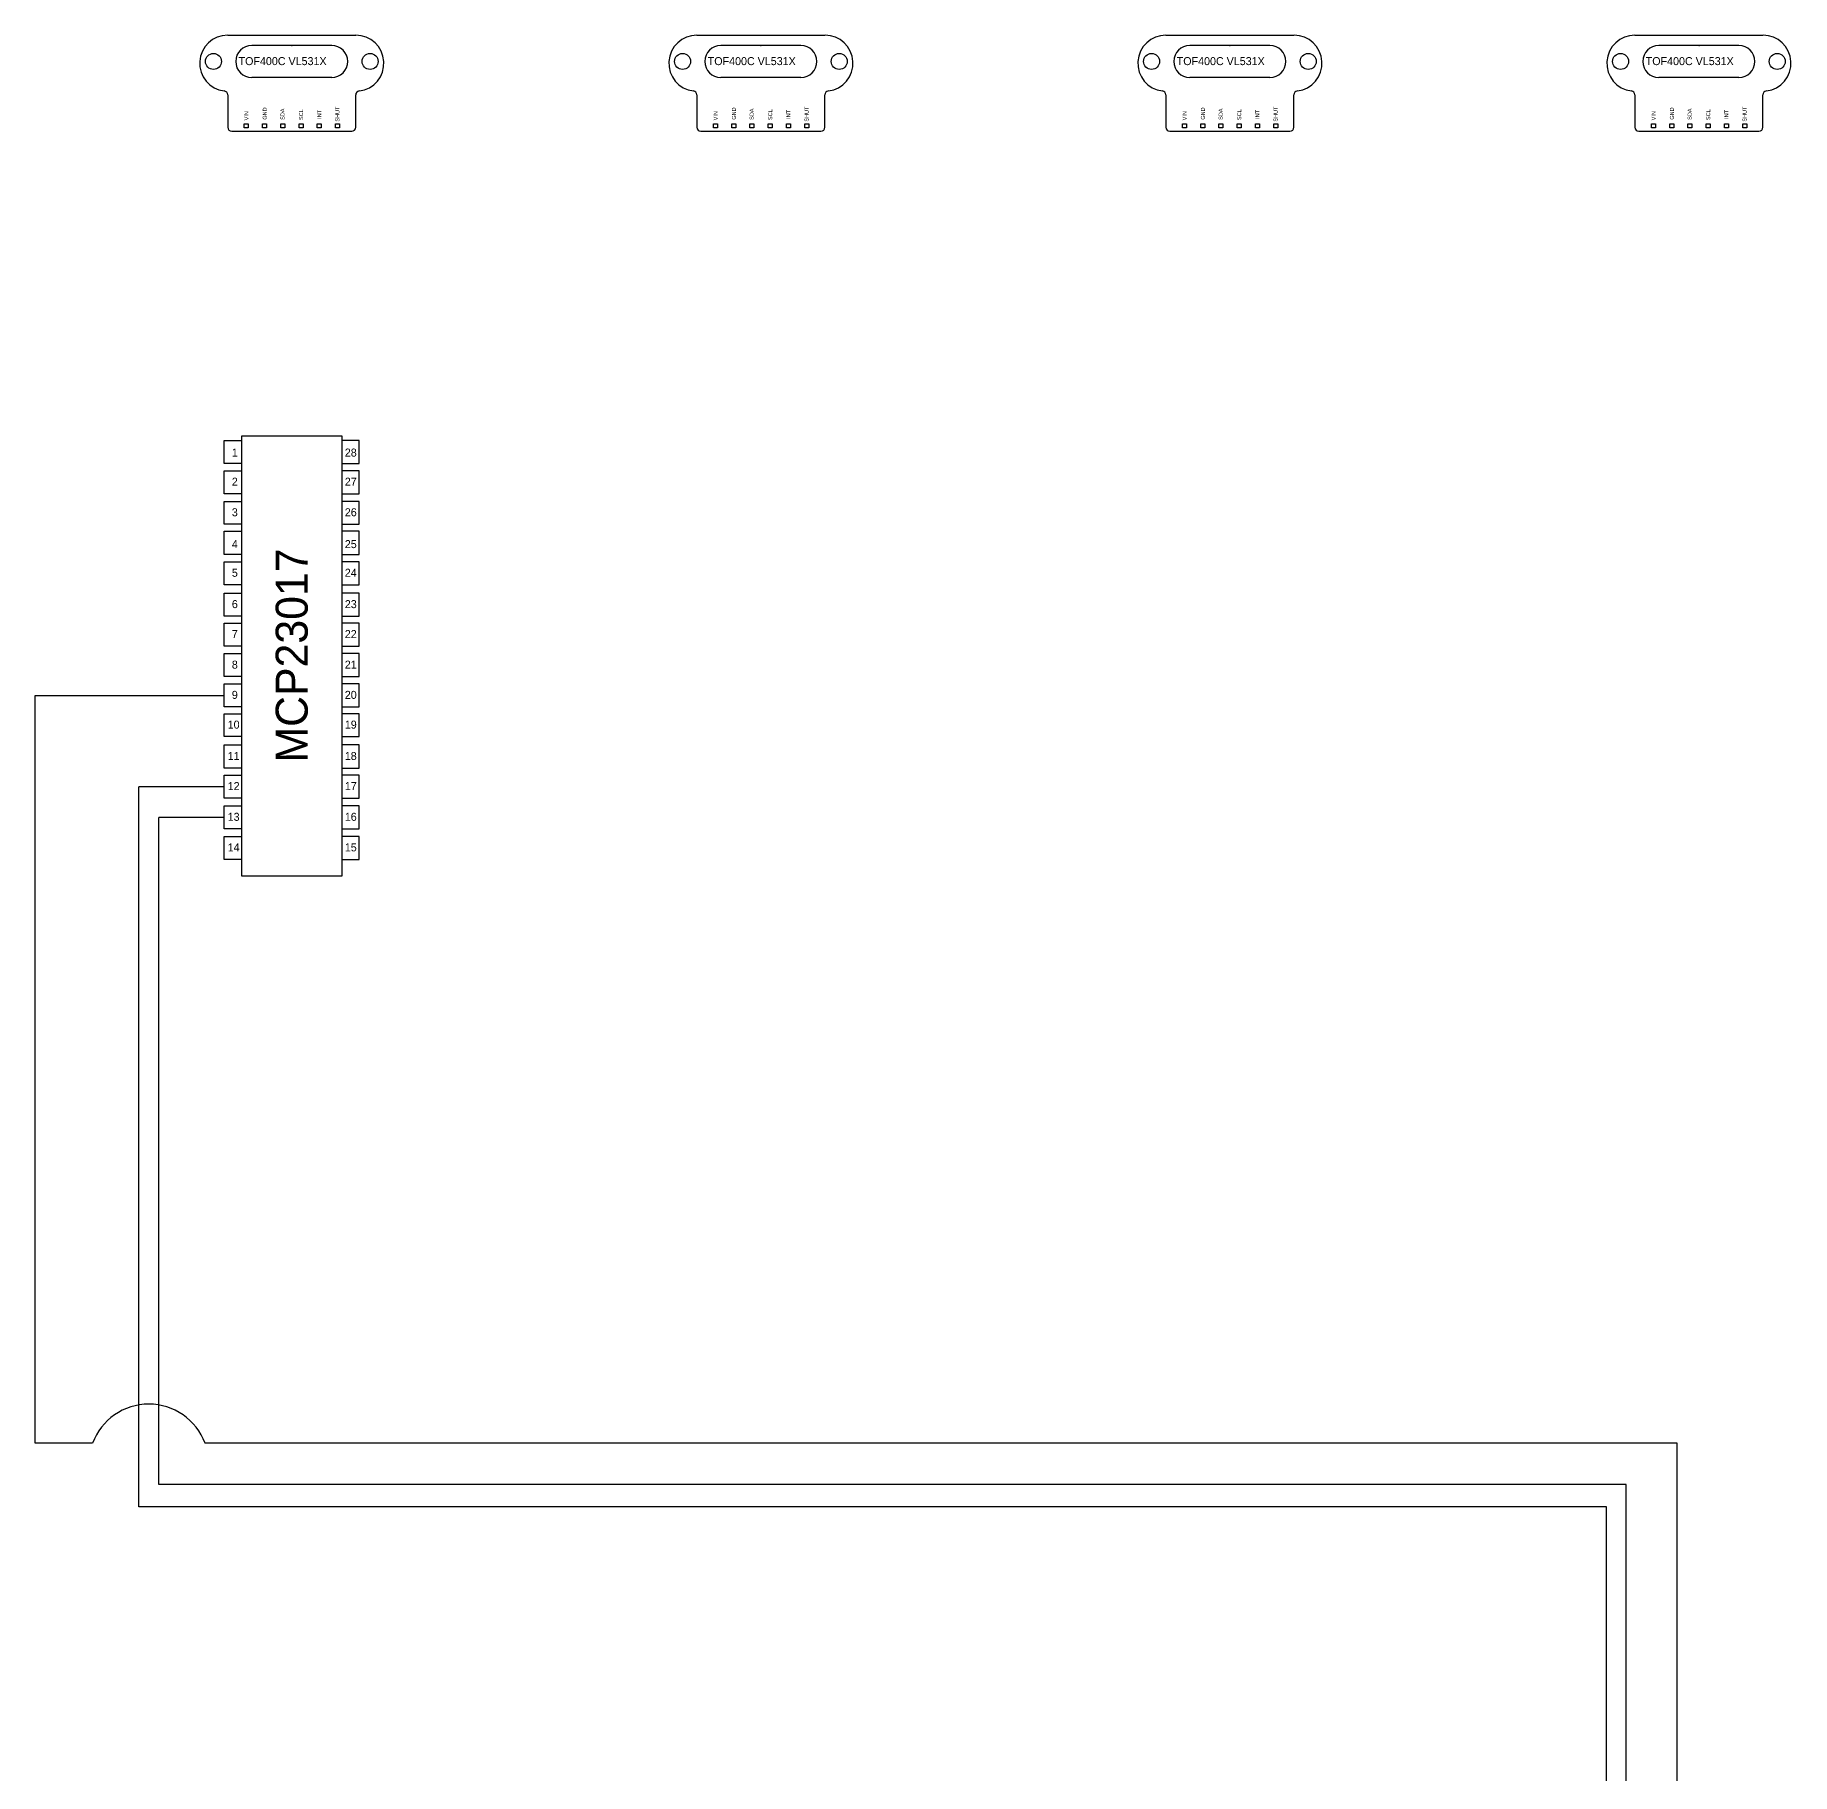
# Model space of a CAD drawing. Header units: inches. Extents: x 2.8 to 66.4, y 0.4 to 33.8.
# Drawn here: x 22.33 to 33.3, y 17.44 to 28.3 of the extents above; entities that cross this region are included whole.
import ezdxf

# ---------------------------------------------------------------- set-up
doc = ezdxf.new("R2010")
doc.units = ezdxf.units.IN
doc.header["$MEASUREMENT"] = 0
doc.linetypes.add('ACAD_ISO02W100', pattern=[15, 12, -3])

# ---------------------------------------------------------------- blocks, each defined once
blk = doc.blocks.new('i2c')
for points in [[(1.084, 0.265), (0.975, 0.265), (0.975, 0.408), (1.084, 0.408)], [(1.709, 0.265), (1.818, 0.265), (1.818, 0.408), (1.709, 0.408)], [(1.084, 0.076), (0.975, 0.076), (0.975, 0.219), (1.084, 0.219)], [(1.709, 0.076), (1.818, 0.076), (1.818, 0.219), (1.709, 0.219)], [(1.084, -0.115), (0.975, -0.115), (0.975, 0.028), (1.084, 0.028)], [(1.709, -0.115), (1.818, -0.115), (1.818, 0.028), (1.709, 0.028)], [(1.084, -0.303), (0.975, -0.303), (0.975, -0.159), (1.084, -0.159)], [(1.709, -0.303), (1.818, -0.303), (1.818, -0.159), (1.709, -0.159)], [(1.084, -0.493), (0.975, -0.493), (0.975, -0.35), (1.084, -0.35)], [(1.709, -0.493), (1.818, -0.493), (1.818, -0.35), (1.709, -0.35)], [(1.084, -0.689), (0.975, -0.689), (0.975, -0.545), (1.084, -0.545)], [(1.709, -0.689), (1.818, -0.689), (1.818, -0.545), (1.709, -0.545)], [(1.084, -0.876), (0.975, -0.876), (0.975, -0.732), (1.084, -0.732)], [(1.709, -0.876), (1.818, -0.876), (1.818, -0.732), (1.709, -0.732)], [(1.084, -1.067), (0.975, -1.067), (0.975, -0.923), (1.084, -0.923)], [(1.709, -1.067), (1.818, -1.067), (1.818, -0.923), (1.709, -0.923)], [(1.084, -1.256), (0.975, -1.256), (0.975, -1.113), (1.084, -1.113)], [(1.709, -1.256), (1.818, -1.256), (1.818, -1.113), (1.709, -1.113)], [(1.084, -1.442), (0.975, -1.442), (0.975, -1.299), (1.084, -1.299)], [(1.709, -1.442), (1.818, -1.442), (1.818, -1.299), (1.709, -1.299)], [(1.084, -1.638), (0.975, -1.638), (0.975, -1.494), (1.084, -1.494)], [(1.709, -1.638), (1.818, -1.638), (1.818, -1.494), (1.709, -1.494)], [(1.084, -1.826), (0.975, -1.826), (0.975, -1.683), (1.084, -1.683)], [(1.709, -1.826), (1.818, -1.826), (1.818, -1.683), (1.709, -1.683)], [(1.084, -2.018), (0.975, -2.018), (0.975, -1.875), (1.084, -1.875)], [(1.709, -2.018), (1.818, -2.018), (1.818, -1.875), (1.709, -1.875)], [(1.084, -2.209), (0.975, -2.209), (0.975, -2.066), (1.084, -2.066)], [(1.709, -2.209), (1.818, -2.209), (1.818, -2.066), (1.709, -2.066)]]:
    blk.add_lwpolyline(points)
blk.add_lwpolyline([(1.084, 0.437), (1.709, 0.437), (1.709, -2.313), (1.084, -2.313)], close=True)
for s, p in [('1', (1.022, 0.308)), ('28', (1.728, 0.308)), ('2', (1.022, 0.126)), ('27', (1.728, 0.126)), ('3', (1.022, -0.065)), ('26', (1.728, -0.065)), ('4', (1.022, -0.264)), ('25', (1.728, -0.264)), ('5', (1.022, -0.443)), ('24', (1.728, -0.443)), ('6', (1.022, -0.639)), ('23', (1.728, -0.639)), ('7', (1.022, -0.826)), ('22', (1.728, -0.826)), ('8', (1.022, -1.017)), ('21', (1.728, -1.017)), ('9', (1.022, -1.206)), ('20', (1.728, -1.206)), ('10', (0.996, -1.392)), ('19', (1.728, -1.392)), ('18', (1.728, -1.588)), ('11', (0.996, -1.588)), ('12', (0.996, -1.776)), ('17', (1.728, -1.776)), ('13', (0.996, -1.968)), ('16', (1.728, -1.968)), ('14', (0.996, -2.159)), ('15', (1.728, -2.159))]:
    blk.add_text(s, height=0.05).set_placement(p)
blk.add_text('MCP23017', height=0.2, rotation=90).set_placement((1.496, -1.604))
blk = doc.blocks.new('TOF')
for p, q in [((0.325, 0.081), (-0.175, 0.081)), ((0.325, -0.119), (-0.175, -0.119)), ((-0.325, -0.228), (-0.325, -0.43)), ((0.475, -0.43), (0.475, -0.228)), ((-0.3, -0.455), (0.45, -0.455))]:
    blk.add_line(p, q)
blk.add_lwpolyline([(-0.325, 0.145), (0.475, 0.145)])
for points in [[(-0.221, -0.408), (-0.196, -0.408), (-0.196, -0.433), (-0.221, -0.433)], [(-0.107, -0.408), (-0.082, -0.408), (-0.082, -0.433), (-0.107, -0.433)], [(0.007, -0.408), (0.032, -0.408), (0.032, -0.433), (0.007, -0.433)], [(0.121, -0.408), (0.146, -0.408), (0.146, -0.433), (0.121, -0.433)], [(0.235, -0.408), (0.26, -0.408), (0.26, -0.433), (0.235, -0.433)], [(0.349, -0.408), (0.374, -0.408), (0.374, -0.433), (0.349, -0.433)]]:
    blk.add_lwpolyline(points, close=True)
for centre in [(-0.414, -0.019), (0.565, -0.019)]:
    blk.add_circle(centre, 0.05)
for centre, radius, start, end in [((-0.325, -0.03), 0.175, 89.9694, 262.8463), ((0.476, -0.03), 0.175, 277.1537, 90.0306), ((-0.175, -0.019), 0.1, 90, 270), ((0.325, -0.019), 0.1, 270, 90), ((-0.35, -0.228), 0.025, 0, 82.8463), ((0.5, -0.228), 0.025, 97.1537, 180), ((-0.3, -0.43), 0.025, 180, 270), ((0.45, -0.43), 0.025, 270, 0)]:
    blk.add_arc(centre, radius, start, end)
blk.add_text('TOF400C VL531X', height=0.05).set_placement((-0.257, -0.042))
for s, p in [('GND', (-0.081, -0.383)), ('SDA', (0.03, -0.384)), ('SCL', (0.146, -0.385)), ('INT', (0.26, -0.378)), ('VIN', (-0.195, -0.387))]:
    blk.add_text(s, height=0.025, rotation=90).set_placement(p)
at = {"insert": (0.348, -0.395), "char_height": 0.025, "width": 0.18813, "attachment_point": 1, "rotation": 90}
blk.add_mtext('SHUT', dxfattribs=at)

msp = doc.modelspace()

# ---------------------------------------------------------------- linework, layer by layer
at = {"color": 4}
for p, q in [((23.508, 23.606), (22.974, 23.606)), ((23.508, 23.414), (23.099, 23.414)), ((32.268, 6.891, -0.001), (32.268, 19.246, -0.001))]:
    msp.add_line(p, q, dxfattribs=at)
at = {"color": 1, "elevation": -0.001}
for points in [[(22.326, 19.504), (22.326, 24.176), (23.508, 24.176)], [(22.685, 19.504), (22.326, 19.504)], [(32.587, 6.891), (32.587, 19.504), (23.387, 19.504)]]:
    msp.add_lwpolyline(points, dxfattribs=at)
at = {"color": 4, "elevation": -0.001}
for points in [[(32.145, 6.891), (32.145, 19.107), (22.974, 19.107), (22.974, 23.606)], [(32.268, 19.246), (23.099, 19.246), (23.099, 23.414)]]:
    msp.add_lwpolyline(points, dxfattribs=at)
at = {"color": 1, "linetype": 'ACAD_ISO02W100'}
msp.add_arc((23.036, 19.373, -0.001), 0.375, 20.4576, 159.5424, dxfattribs=at)
for p in [(23.93, 28.238), (26.861, 28.238), (29.792, 28.238), (32.724, 28.238)]:
    msp.add_point(p)

# ---------------------------------------------------------------- block references
for name, p in [('TOF', (23.854, 28.157)), ('TOF', (26.786, 28.157)), ('TOF', (29.717, 28.157)), ('TOF', (32.648, 28.157)), ('i2c', (22.533, 25.361))]:
    msp.add_blockref(name, p)

doc.saveas('drawing.dxf')
